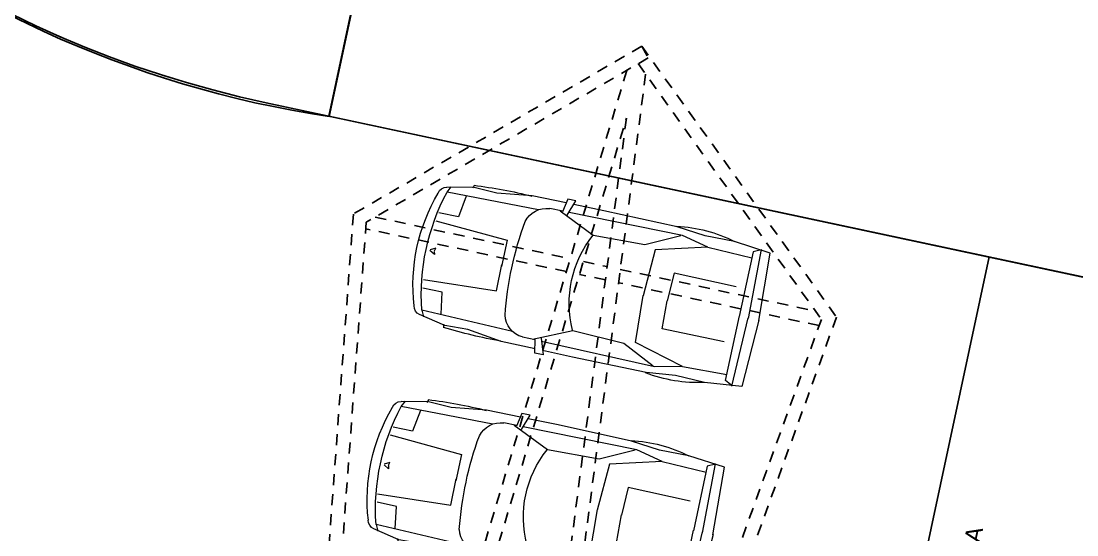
# Model space of a CAD drawing. Header units: millimetres. Extents: x 547073 to 557369, y 9424164 to 9429566.
# Drawn here: x 548950.09 to 548961.92, y 9428040.7 to 9428046.46 of the extents above; entities that cross this region are included whole.
import ezdxf
from ezdxf import colors
from ezdxf.entities.mleader import LeaderData, LeaderLine
from ezdxf.enums import TextEntityAlignment as Align
from ezdxf.math import Vec2, Vec3

# ---------------------------------------------------------------- set-up
doc = ezdxf.new("R2010")
doc.units = ezdxf.units.MM
doc.linetypes.add('HIDDEN2', pattern=[0.1875, 0.125, -0.0625])
doc.layers.add('- Hatch', color=7, linetype='Continuous', lineweight=9, true_color=0x636363)
doc.layers.add('--- HATCH VEREDAS', color=7, linetype='Continuous', lineweight=25, true_color=0xb4b4b4)
for name, color, linetype, lineweight in [('- Texto', 5, 'Continuous', 13), ('a_MUEBLE', 3, 'Continuous', 5), ('PARQUES', 82, 'Continuous', 0), ('textos', 52, 'Continuous', 20), ('trazado manzanas', 6, 'Continuous', 25), ('ZZZ - ELEVACIÓN 6', 250, 'Continuous', 5)]:
    doc.layers.add(name, color=color, linetype=linetype, lineweight=lineweight)
doc.layers.add('--- VIAS', color=9, linetype='Continuous')
doc.layers.add('trazado vias 2', color=9, linetype='Continuous')
doc.styles.add('- Txt K', font='verdana.ttf', dxfattribs={"height": 0.15})
doc.styles.add('B&B - Txt K', font='verdana.ttf', dxfattribs={"height": 0.1})

# ---------------------------------------------------------------- blocks, each defined once
blk = doc.blocks.new('ca_auto143')
at = {"layer": '- Hatch', "linetype": 'ByBlock'}
for p, q in [((61.6, 67.8), (55.5, 85.6)), ((55.5, 85.6), (64.9, 85.6)), ((64.9, 85.6), (67.8, 70.4)), ((-172.9, -2.8), (-169.7, 73.9)), ((-169.7, 73.9), (-127.8, 78.3)), ((-158.7, 75.7), (-160.7, -3.1)), ((-159.1, 75.4), (-150.6, 71.2)), ((-150.6, 71.2), (-150.6, -3)), ((-127.8, 78.3), (-94.4, 77.5)), ((-99.9, 65.8), (-69.4, 72.6)), ((-94.4, 77.5), (-61.5, 80.9)), ((-69.4, 72.6), (60.4, 71.2)), ((-30.3, 54), (-67.6, 72)), ((-61.5, 80.9), (22.6, 81.4)), ((22.6, 81.4), (57, 81.2)), ((70.6, 71.1), (28.6, 52)), ((65.7, 81.1), (104.7, 80.8)), ((67.6, 71.2), (82.4, 71)), ((104.7, 80.8), (144, 75.4)), ((144, 75.4), (170.2, 76.4)), ((170.2, 76.4), (200.3, 70.4)), ((170.6, 78.7), (171.6, 75.3)), ((198.9, 65.1), (195.5, 71.9)), ((-99.9, 65.8), (-150.6, 64.1)), ((-99.9, 65.8), (-42.8, 50.4)), ((94.4, 67), (198.9, 65.1)), ((176.8, 65.1), (180.7, 40.5)), ((-42.8, 50.4), (-40.3, -3)), ((28.6, 52), (-30.3, 54)), ((180.7, 40.5), (203, 40.5)), ((-140.1, 28.9), (-69, 29.1)), ((-69, 29.1), (-67.9, -2.8)), ((204.4, 31.1), (121.6, 26.4)), ((121.6, 26.4), (121.8, -3.7)), ((199, -2.4), (198.2, 0.9)), ((198.2, 0.9), (204, -2.2)), ((-172.9, -2.5), (-169.7, -79.2)), ((-158.7, -81), (-160.7, -2.2)), ((-150.6, -76.5), (-150.6, -2.3)), ((-69, -34.4), (-67.9, -2.5)), ((-42.8, -55.8), (-40.3, -2.3)), ((121.6, -31.7), (121.8, -1.6)), ((199, -2.9), (198.2, -6.2)), ((198.2, -6.2), (204, -3.1)), ((-140.1, -34.2), (-69, -34.4)), ((204.4, -36.4), (121.6, -31.7)), ((176.8, -70.4), (180.7, -45.8)), ((180.7, -45.8), (203, -45.8)), ((-99.9, -71.2), (-42.8, -55.8)), ((28.6, -57.3), (-30.3, -59.3)), ((70.6, -76.4), (28.6, -57.3)), ((-99.9, -71.2), (-150.6, -69.4)), ((-30.3, -59.3), (-67.6, -77.4)), ((94.4, -72.4), (198.9, -70.4)), ((198.9, -70.4), (195.5, -77.2)), ((-169.7, -79.2), (-127.8, -83.6)), ((-159.1, -80.8), (-150.6, -76.5)), ((-127.8, -83.6), (-94.4, -82.8)), ((-99.9, -71.2), (-69.4, -78)), ((-94.4, -82.8), (-61.5, -86.2)), ((-69.4, -78), (60.4, -76.6)), ((61.6, -73.1), (55.5, -90.9)), ((64.9, -90.9), (67.8, -75.7)), ((67.6, -76.5), (82.4, -76.3)), ((104.7, -86.1), (144, -80.7)), ((144, -80.7), (170.2, -81.7)), ((170.2, -81.7), (200.3, -75.7)), ((170.6, -84), (171.6, -80.6)), ((-61.5, -86.2), (22.6, -86.8)), ((22.6, -86.8), (57, -86.5)), ((55.5, -90.9), (64.9, -90.9)), ((65.7, -86.4), (104.7, -86.1))]:
    blk.add_line(p, q, dxfattribs=at)
for centre, radius, start, end in [((-86.9, -78.1), 161.6, 80.8054, 104.642), ((80.8, 44.7), 26.3, 13.928, 86.4903), ((123.2, -475.6), 556.5, 85.0805, 91.8902), ((-37.1, -2.7), 245.5, 343.9881, 16.0119), ((198.3, 60.4), 10.2, 9.1082, 78.6925), ((15.3, -2.7), 203.6, 341.4744, 18.5256), ((-79.4, -2.7), 121.1, 333.3754, 26.6246), ((-271.5, -2.7), 381.7, 351.9077, 8.0923), ((80.8, -50), 26.3, 273.5097, 346.072), ((198.3, -65.7), 10.2, 281.3075, 350.8918), ((-86.9, 72.8), 161.6, 255.358, 279.1946), ((123.2, 470.3), 556.5, 268.1098, 274.9195)]:
    blk.add_arc(centre, radius, start, end, dxfattribs=at)
blk = doc.blocks.new('_Dot')
at = {"color": 0, "linetype": 'ByBlock', "lineweight": -2}
blk.add_line((-0.5, 0), (-1, 0), dxfattribs=at)
at = {"color": 0, "linetype": 'ByBlock', "lineweight": 70, "const_width": 0.5}
blk.add_lwpolyline([(-0.25, 0, 1), (0.25, 0, 1)], format="xyb", close=True, dxfattribs=at)
blk = doc.blocks.new('XWX')
at = {"layer": 'ZZZ - ELEVACIÓN 6', "color": 30, "linetype": 'HIDDEN2', "lineweight": 25, "true_color": 0xf57a00, "transparency": 33554684}
for points in [[(543631.718, 9428089.14), (543628.95, 9428086.623)], [(543631.718, 9428089.14), (543634.487, 9428086.623)], [(543631.817, 9428089.027), (543629.11, 9428086.562)], [(543631.718, 9428088.94), (543634.327, 9428086.562)], [(543631.611, 9428088.839), (543630.526, 9428075.548), (543630.468, 9428074.839), (543630.619, 9428074.84), (543631.718, 9428088.314)], [(543631.826, 9428088.842), (543632.968, 9428074.839)], [(543631.718, 9428088.314), (543632.818, 9428074.84)], [(543628.95, 9428086.623), (543629.718, 9428081.045)], [(543629.11, 9428086.562), (543629.86, 9428081.12)], [(543634.327, 9428086.562), (543633.577, 9428081.12)], [(543634.487, 9428086.623), (543633.718, 9428081.045)]]:
    blk.add_lwpolyline(points, dxfattribs=at)
at = {"layer": 'ZZZ - ELEVACIÓN 6', "linetype": 'HIDDEN2', "lineweight": 25, "transparency": 33554684}
blk.add_lwpolyline([(543631.718, 9428089.14), (543631.817, 9428089.027)], dxfattribs=at)
at = {"layer": 'ZZZ - ELEVACIÓN 6', "color": 220, "linetype": 'HIDDEN2', "lineweight": 25, "true_color": 0xff29c9, "transparency": 33554684}
for points in [[(543629.195, 9428086.64), (543631.431, 9428086.64)], [(543631.582, 9428086.64), (543631.855, 9428086.64)], [(543632.005, 9428086.64), (543634.241, 9428086.64)], [(543631.419, 9428086.49), (543629.119, 9428086.49)], [(543631.867, 9428086.49), (543631.569, 9428086.49)], [(543634.317, 9428086.49), (543632.018, 9428086.49)]]:
    blk.add_lwpolyline(points, dxfattribs=at)
at = {"layer": 'a_MUEBLE', "xscale": -0.0099999999999982, "yscale": 0.0099999999999982, "zscale": 0.0099999999999982}
for p in [(543631.914, 9428086.432), (543631.914, 9428083.974)]:
    blk.add_blockref('ca_auto143', p, dxfattribs=at)
at = {"layer": 'textos', "style": '- Txt K'}
blk.add_attdef('+0.15', text='', height=0.135, rotation=270, dxfattribs=at).set_placement((543633.748, 9428082.323), align=Align.BOTTOM_LEFT)
at = {"layer": '- Texto'}
ml = blk.add_multileader_mtext('Standard', dxfattribs=at)
ml.set_content('JARDINERA', color=256, style='B&B - Txt K')
ml.set_leader_properties(color=256, linetype='ByLayer', lineweight=-1)
ml.set_arrow_properties(name='DOT')
ml.build(insert=Vec2(0, 0))
ml.multileader.update_dxf_attribs({"dogleg_length": 0.05, "arrow_head_size": 0.0225})
ctx = ml.context
ctx.base_point, ctx.char_height, ctx.arrow_head_size, ctx.landing_gap_size, ctx.plane_origin, ctx.plane_x_axis, ctx.plane_y_axis = Vec3(543636.5, 9428083.116), 0.1837, 0.0225, 0.0827, Vec3(543640.453, 9428080.999), Vec3(0, 1), Vec3(-1, 0)
ctx.text_align_type = 2
notes = []
notes.append((ctx, [(1, (1, 1, 0), (543636.5, 9428082.994), (0, 1), 0.122, [(0, [(543637.321, 9428081.516)], 0, [])])]))
ctx.mtext.insert, ctx.mtext.text_direction, ctx.mtext.rotation, ctx.mtext.alignment, ctx.mtext.flow_direction = Vec3(543636.407, 9428084.647), Vec3(0, 1), 1.570796, 3, 5
for ctx, leaders in notes:
    for number, flags, end, landing, length, lines in leaders:
        leader = LeaderData()
        leader.index, (leader.has_last_leader_line, leader.has_dogleg_vector, leader.attachment_direction) = number, flags
        leader.last_leader_point, leader.dogleg_vector, leader.dogleg_length = Vec3(end), Vec3(landing), length
        for number, points, colour, breaks in lines:
            line = LeaderLine()
            line.index, line.vertices, line.color, line.breaks = number, Vec3.list(points), colors.encode_raw_color(colour), breaks
            leader.lines.append(line)
        ctx.leaders.append(leader)

msp = doc.modelspace()

# ---------------------------------------------------------------- linework, layer by layer
at = {"layer": '--- HATCH VEREDAS', "lineweight": 15, "elevation": 35.757}
msp.add_lwpolyline([(549091.643, 9428304.111, 0.054918), (549014.695, 9428117.57, 0.017343), (548998.227, 9428052.208, 0.002571), (548996.173, 9428042.425), (548943.925, 9428053.579, 0.267949), (548952.836, 9428045.542), (548953.539, 9428045.392), (548954.29, 9428048.912), (548995.672, 9428040.078), (548994.92, 9428036.558), (548998.373, 9428035.821, 0.417618), (549001.94, 9428038.162, -0.000768), (549002.53, 9428041.068), (548997.933, 9428042.05, -0.002575), (548999.987, 9428051.829, -0.017343), (549016.424, 9428117.07, -0.054918), (549093.221, 9428303.246, -0.002446)], format="xyb", dxfattribs=at)
at = {"layer": '--- HATCH VEREDAS', "lineweight": 15}
for points in [[(549091.643, 9428304.111, 0.054918), (549014.695, 9428117.57, 0.017343), (548998.227, 9428052.208, 0.002571), (548996.173, 9428042.425), (548943.925, 9428053.579, 0.267949), (548952.836, 9428045.542), (548953.539, 9428045.392), (548954.29, 9428048.912), (548995.672, 9428040.078), (548994.92, 9428036.558), (548998.373, 9428035.821, 0.417618), (549001.94, 9428038.162, -0.000768), (549002.53, 9428041.068), (548997.933, 9428042.05, -0.002575), (548999.987, 9428051.829, -0.017343), (549016.424, 9428117.07, -0.054918), (549093.221, 9428303.246, -0.002446)], [(549038.15, 9428187.933, 0.020133), (549014.695, 9428117.57, 0.017343), (548998.227, 9428052.208, 0.002571), (548996.173, 9428042.425), (548943.925, 9428053.579, 0.267949), (548952.836, 9428045.542), (548953.539, 9428045.392), (548954.29, 9428048.912), (548995.672, 9428040.078), (548994.92, 9428036.558), (548998.373, 9428035.821, 0.417618), (549001.94, 9428038.162, -0.000768), (549002.53, 9428041.068), (548997.933, 9428042.05, -0.002575), (548999.987, 9428051.829, -0.017343), (549016.424, 9428117.07, -0.01954), (549039.064, 9428185.255, -0.01954)]]:
    msp.add_lwpolyline(points, format="xyb", dxfattribs=at)
at = {"layer": '--- VIAS'}
msp.add_lwpolyline([(549043.712, 9428184.262, 0.019733), (549020.939, 9428115.764, 0.017343), (549004.582, 9428050.84, 0.003353), (549001.94, 9428038.162, -0.417618), (548998.373, 9428035.821), (548952.836, 9428045.542, -0.413567), (548943.6, 9428059.757, -0.001003), (548944.46, 9428063.788, -0.017343), (548961.859, 9428132.848, -0.051922), (549037.858, 9428320.257)], format="xyb", dxfattribs=at)
at = {"layer": 'trazado manzanas'}
for points in [[(548962.698, 9428043.436), (548952.836, 9428045.542, -0.413567), (548943.6, 9428059.757, -0.001003), (548944.46, 9428063.788, -0.017343), (548961.859, 9428132.848, -0.051922), (549037.858, 9428320.257)], [(549037.284, 9428185.609, 0.039367), (548996.173, 9428042.4), (548966.506, 9428048.733), (548943.925, 9428053.553, 0.284062), (548953.543, 9428045.387), (548954.29, 9428048.887), (548963.237, 9428046.977, -0.023057), (548959.66, 9428028.109), (548950.283, 9428030.111), (548951.034, 9428033.632, 0.267949), (548939.618, 9428029.934), (548959.092, 9428025.776, -0.055872), (548942.886, 9427982.282, 0.086394), (548927.913, 9427932.241)]]:
    msp.add_lwpolyline(points, format="xyb", dxfattribs=at)
at = {"layer": 'trazado manzanas', "elevation": 35.757}
msp.add_lwpolyline([(548960.938, 9428043.813), (548958.432, 9428032.077)], dxfattribs=at)
at = {"layer": 'trazado vias 2', "elevation": 35.757}
msp.add_lwpolyline([(548954.29, 9428048.913), (548953.539, 9428045.392), (548994.92, 9428036.558), (548995.672, 9428040.079)], close=True, dxfattribs=at)

# ---------------------------------------------------------------- block references
at = {"layer": 'PARQUES', "rotation": 347.9495530869906}
msp.add_blockref('XWX', (-1951024.187, 321208.411, 35.757), dxfattribs=at)

doc.saveas('drawing.dxf')
